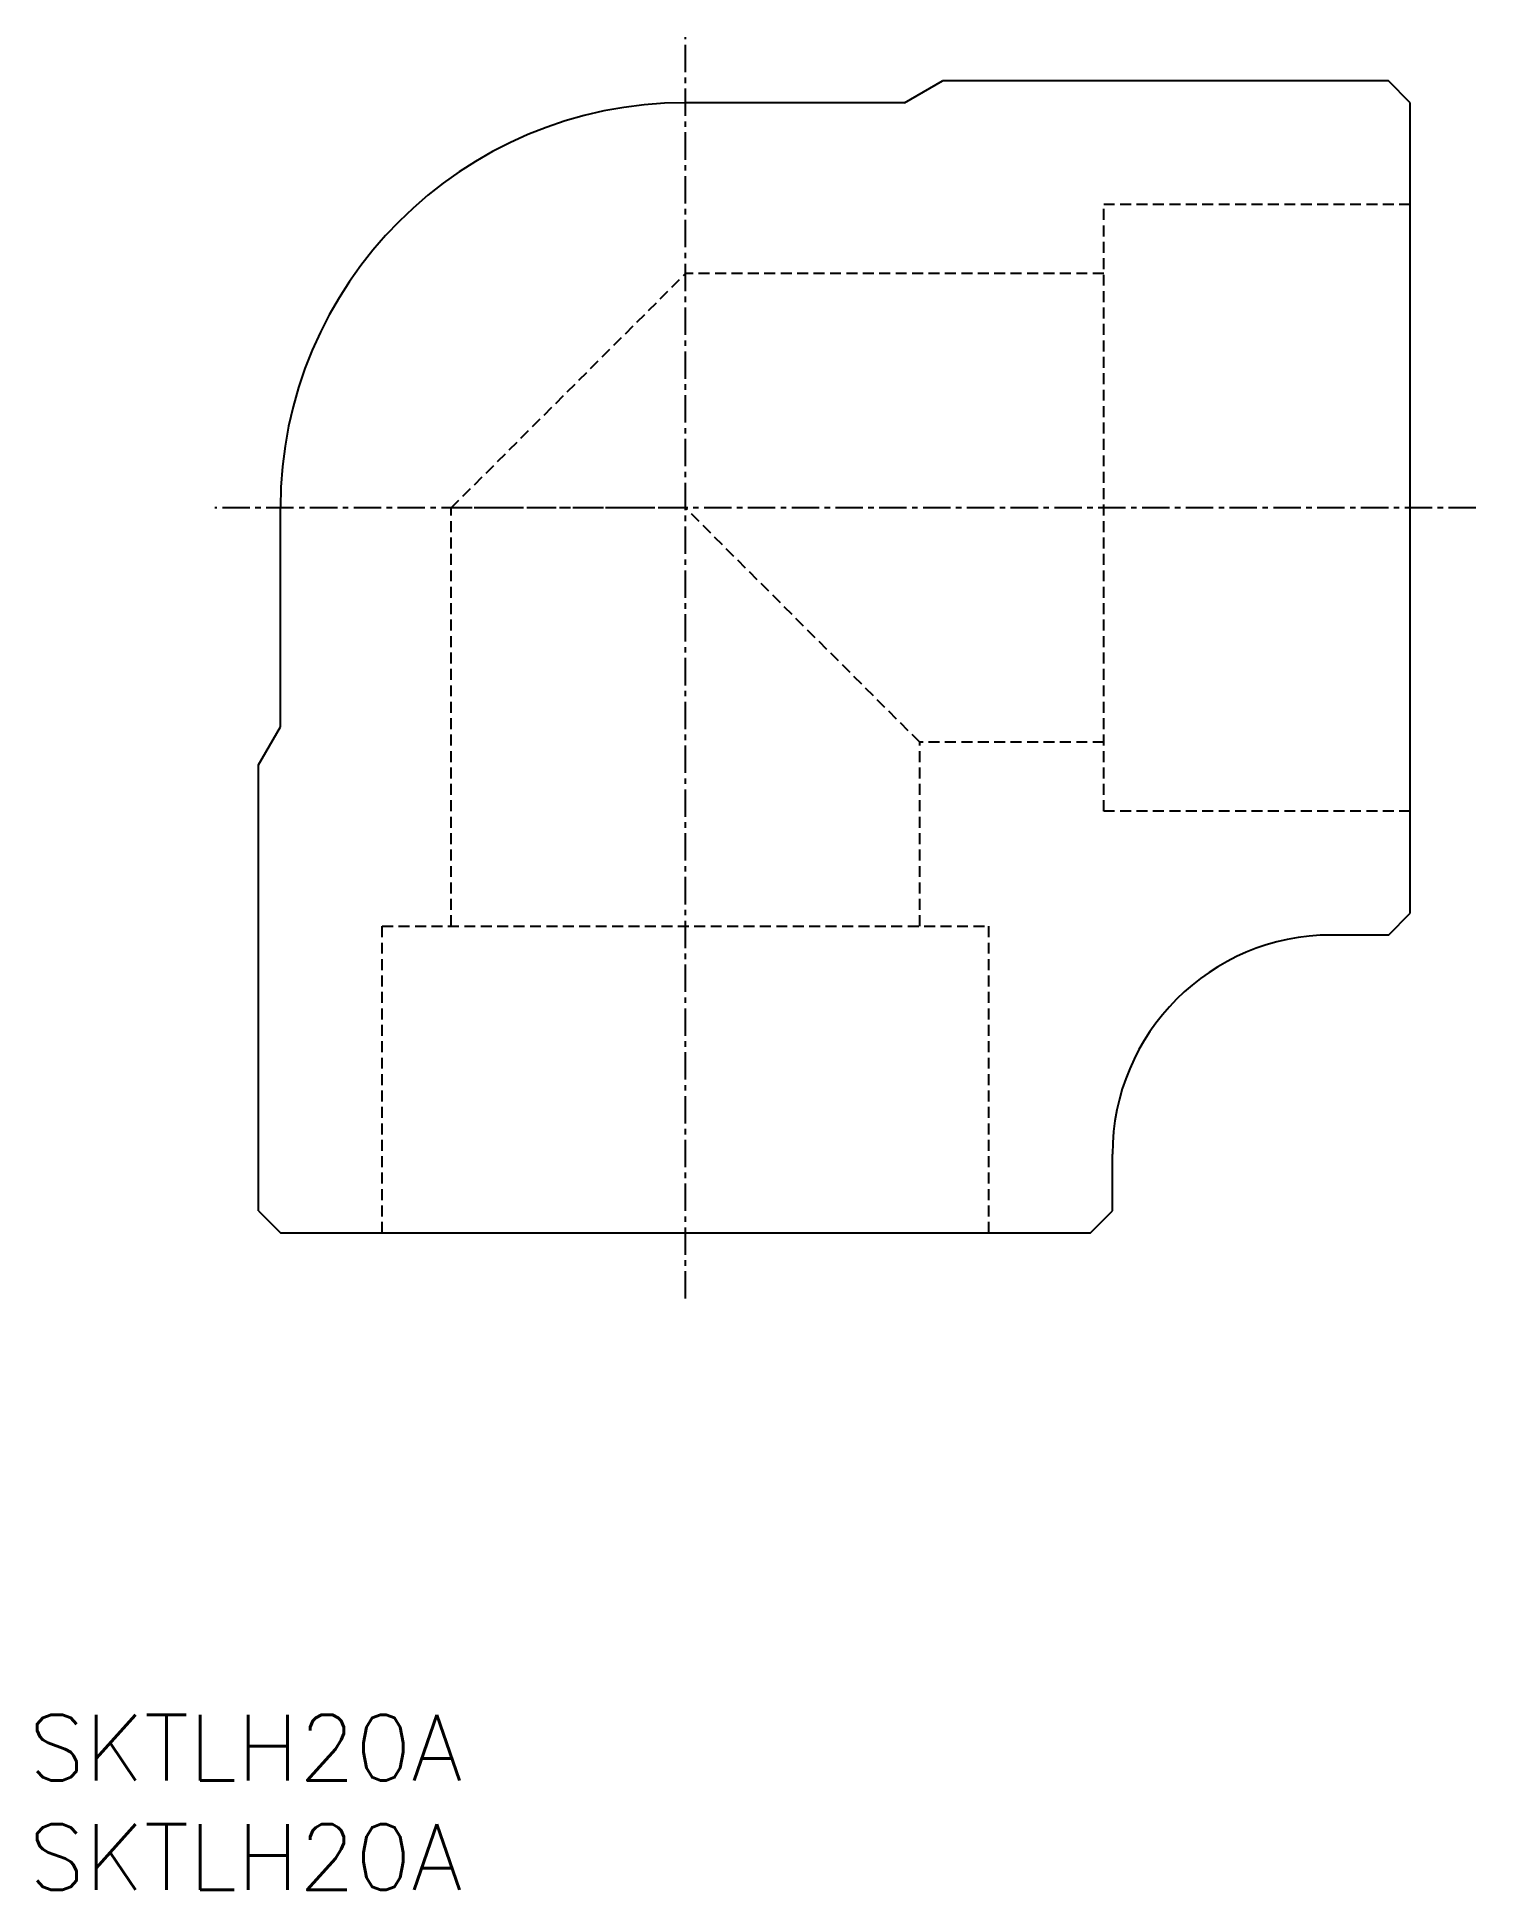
# Model space of a CAD drawing. Extents: x 0.4 to 66.1, y 0 to 84.6.
import ezdxf

# ---------------------------------------------------------------- set-up
doc = ezdxf.new("R2010")
doc.units = 0
doc.linetypes.add('CENTER', pattern=[2, 1.25, -0.25, 0.25, -0.25])
doc.linetypes.add('DASHED', pattern=[0.75, 0.5, -0.25])
doc.layers.get('0').update_dxf_attribs({"linetype": 'CONTINUOUS'})
doc.layers.add('CENTER', color=1, linetype='CENTER')
doc.styles.get("Standard").update_dxf_attribs({"font": 'txt.shx'})

# ---------------------------------------------------------------- blocks, each defined once
blk = doc.blocks.new('*U6')
at = {"color": 7, "linetype": 'CONTINUOUS'}
blk.add_text('SKTLH20A', height=3, dxfattribs=at).set_placement((0, 0))
blk = doc.blocks.new('*U7')
at = {"color": 7, "linetype": 'CONTINUOUS'}
blk.add_text('SKTLH20A', height=3, dxfattribs=at).set_placement((0, 5))

msp = doc.modelspace()

# ---------------------------------------------------------------- linework, layer by layer
at = {"color": 7, "linetype": 'CONTINUOUS'}
for p, q in [((40, 81.6), (41.732, 82.6)), ((62.1, 82.6), (41.732, 82.6)), ((63.1, 81.6), (62.1, 82.6)), ((40, 81.6), (30, 81.6)), ((63.1, 44.6), (63.1, 81.6)), ((11.5, 53.1), (11.5, 63.1)), ((10.5, 51.368), (11.5, 53.1)), ((10.5, 31), (10.5, 51.368)), ((62.1, 43.6), (63.1, 44.6)), ((62.1, 43.6), (59.5, 43.6)), ((49.5, 31), (49.5, 33.6)), ((10.5, 31), (11.5, 30)), ((48.5, 30), (49.5, 31)), ((11.5, 30), (48.5, 30))]:
    msp.add_line(p, q, dxfattribs=at)
at = {"color": 3, "linetype": 'DASHED'}
for p, q in [((63.1, 76.95), (49.1, 76.95)), ((49.1, 49.25), (49.1, 76.95)), ((19.3, 63.1), (30, 73.8)), ((49.1, 73.8), (30, 73.8)), ((19.3, 44), (19.3, 63.1)), ((30, 63.1), (19.3, 63.1)), ((40.7, 52.4), (30, 63.1)), ((40.7, 44), (40.7, 52.4)), ((49.1, 52.4), (40.7, 52.4)), ((63.1, 49.25), (49.1, 49.25)), ((16.15, 30), (16.15, 44)), ((16.15, 44), (43.85, 44)), ((43.85, 30), (43.85, 44))]:
    msp.add_line(p, q, dxfattribs=at)
at = {"color": 7, "linetype": 'CONTINUOUS'}
for centre, radius in [((30, 63.1), 18.5), ((59.5, 33.6), 10)]:
    msp.add_arc(centre, radius, 90, 180, dxfattribs=at)
at = {"layer": 'CENTER', "color": 1, "linetype": 'CENTER'}
for p, q in [((30, 27), (30, 84.6)), ((66.1, 63.1), (8.5, 63.1))]:
    msp.add_line(p, q, dxfattribs=at)

# ---------------------------------------------------------------- block references
at = {"color": 7, "linetype": 'CONTINUOUS'}
for name in ['*U7', '*U6']:
    msp.add_blockref(name, (0, 0), dxfattribs=at)

doc.saveas('drawing.dxf')
